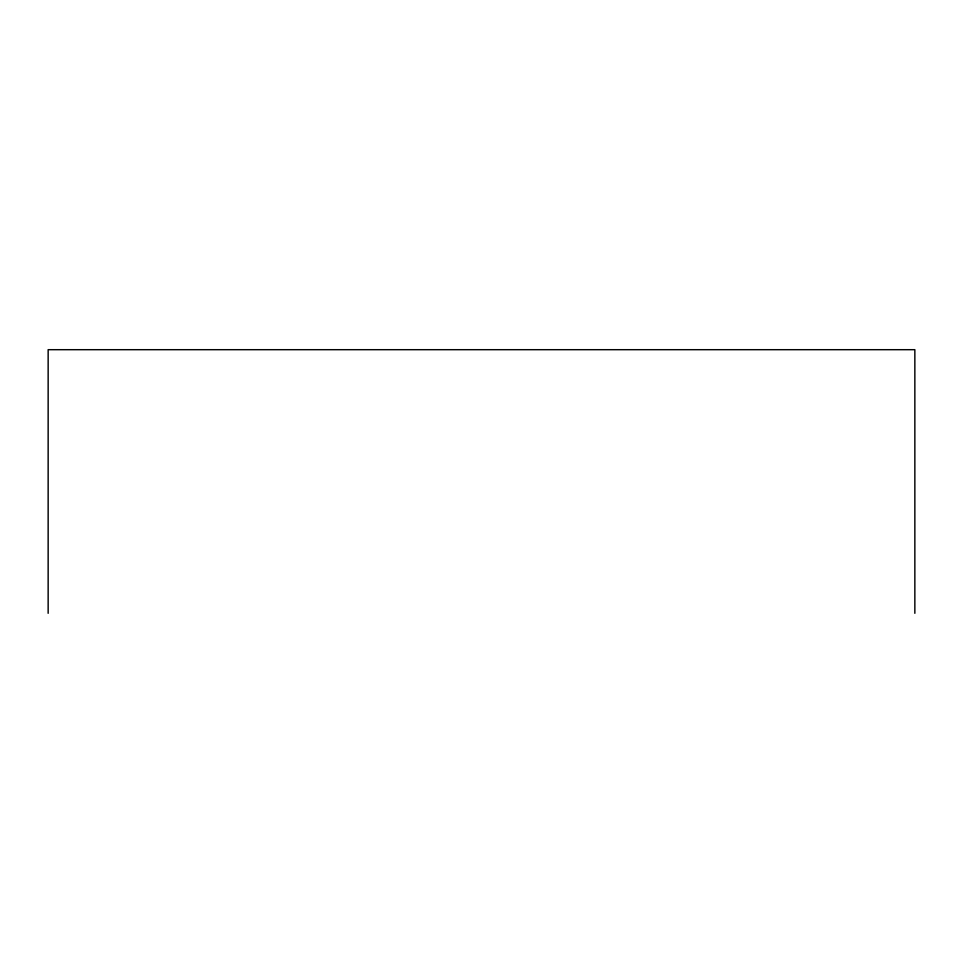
<?xml version="1.0" encoding="UTF-8"?>
<svg xmlns="http://www.w3.org/2000/svg" width="963" height="963" viewBox="0 0 963 963"><rect width="100%" height="100%" fill="white"/><g stroke="black" fill="none" stroke-linecap="round" stroke-linejoin="round"><path stroke-width="1.44" d="M914.85 613.311L914.85 349.689L48.15 349.689L48.15 613.311"/></g></svg>
